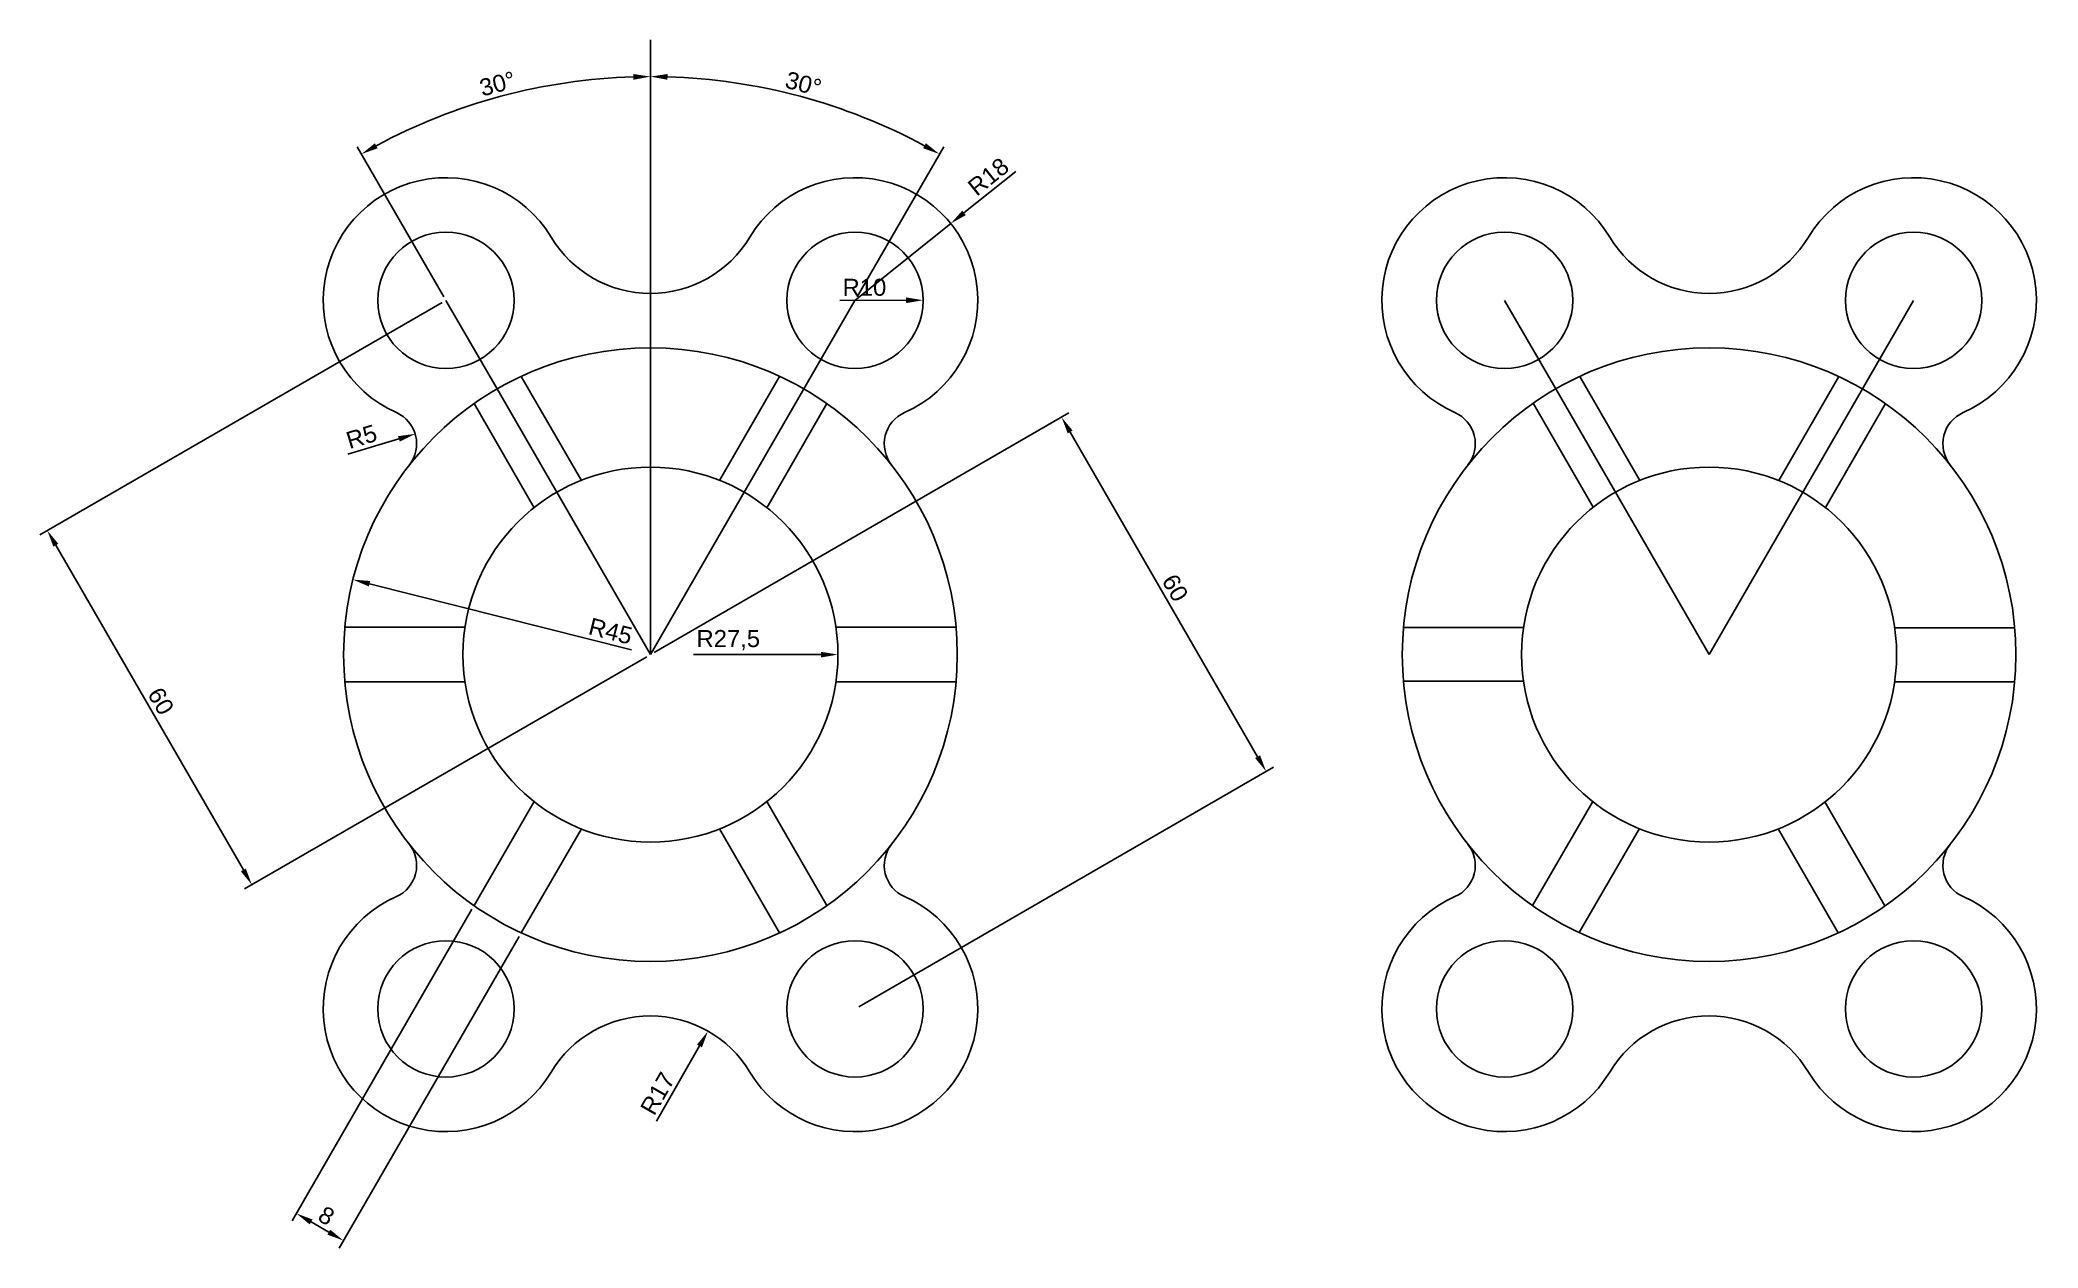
# Model space of a CAD drawing. Header units: millimetres. Extents: x 3163 to 3456, y 1757 to 1934.
import ezdxf

# ---------------------------------------------------------------- set-up
doc = ezdxf.new("R2010")
doc.units = ezdxf.units.MM
doc.styles.get("Standard").update_dxf_attribs({"font": 'arial.ttf'})
doc.dimstyles.new('ISO-25', dxfattribs={"dimtxt": 2.5, "dimasz": 2.5, "dimexe": 1.25, "dimexo": 0.625, "dimtad": 1, "dimtxsty": 'Standard', "dimcen": 2.5, "dimadec": 0, "dimazin": 0, "dimtfac": 1, "dimtmove": 0, "dimatfit": 3, "dimfxl": 1, "dimarcsym": 0})

# ---------------------------------------------------------------- blocks, each defined once
blk = doc.blocks.new('*U6')
for p, q in [((7.83, -5.66), (-0.98, 9.6)), ((0.98, -9.6), (-7.83, 5.65))]:
    blk.add_line(p, q)
blk = doc.blocks.new('*U8')
at = {"color": 0, "linetype": 'ByBlock', "lineweight": -2, "transparency": 16777216}
blk.add_blockref('*U6', (3234.87, 1875.02), dxfattribs=at)
for p, rotation in [((3270.89, 1874.98), 300.0000000000001), ((3216.81, 1843.85), 59.99999999999999), ((3288.86, 1843.76), 240), ((3234.78, 1812.63), 120), ((3270.8, 1812.59), 180)]:
    blk.add_blockref('*U6', p, dxfattribs=dict(at, rotation=rotation))
blk = doc.blocks.new('*D9')
at = {"color": 0, "lineweight": -2, "transparency": 16777216}
blk.add_line((3222.52, 1896.31), (3209.82, 1918.31), dxfattribs=at)
blk.add_arc((3252.83, 1843.81), 84.78, 91.6896, 118.3104, dxfattribs=at)
at = {"color": 0, "transparency": 16777216}
for points in [[(3250.33, 1928.97), (3250.34, 1928.13), (3252.83, 1928.59)], [(3212.83, 1918.08), (3212.42, 1918.81), (3210.44, 1917.23)]]:
    blk.add_solid(points, dxfattribs=at)
at = {"layer": 'Defpoints', "color": 0, "transparency": 16777216}
for p in [(3252.83, 1933.97), (3238.11, 1927.3), (3222.83, 1895.77), (3230.33, 1882.78), (3252.83, 1843.81)]:
    blk.add_point(p, dxfattribs=at)
at = {"color": 0, "transparency": 16777216, "insert": (3230.4, 1927.53), "char_height": 2.5, "attachment_point": 5, "rotation": 15}
blk.add_mtext('30°', dxfattribs=at)
blk = doc.blocks.new('*D10')
at = {"color": 0, "lineweight": -2, "transparency": 16777216}
blk.add_line((3283.15, 1896.31), (3295.85, 1918.31), dxfattribs=at)
blk.add_arc((3252.83, 1843.81), 84.78, 61.6896, 88.3104, dxfattribs=at)
at = {"color": 0, "transparency": 16777216}
for points in [[(3255.33, 1928.13), (3255.34, 1928.97), (3252.83, 1928.59)], [(3293.24, 1918.81), (3292.84, 1918.08), (3295.22, 1917.23)]]:
    blk.add_solid(points, dxfattribs=at)
at = {"layer": 'Defpoints', "color": 0, "transparency": 16777216}
for p in [(3252.83, 1933.97), (3281.83, 1923.47), (3282.83, 1895.77), (3252.83, 1843.81), (3252.83, 1843.81)]:
    blk.add_point(p, dxfattribs=at)
at = {"color": 0, "transparency": 16777216, "insert": (3275.27, 1927.53), "char_height": 2.5, "attachment_point": 5, "rotation": 345}
blk.add_mtext('30°', dxfattribs=at)
blk = doc.blocks.new('*D12')
at = {"color": 0, "lineweight": -2, "transparency": 16777216}
blk.add_line((3208.47, 1873.19), (3215.93, 1875.45), dxfattribs=at)
at = {"color": 0, "transparency": 16777216}
blk.add_solid([(3215.81, 1875.85), (3216.06, 1875.06), (3218.33, 1876.18)], dxfattribs=at)
at = {"layer": 'Defpoints', "color": 0, "transparency": 16777216}
for p in [(3218.33, 1876.18), (3213.54, 1874.73)]:
    blk.add_point(p, dxfattribs=at)
at = {"color": 0, "transparency": 16777216, "insert": (3210.46, 1875.77), "char_height": 2.5, "attachment_point": 5, "rotation": 16.9017}
blk.add_mtext('R5', dxfattribs=at)
blk = doc.blocks.new('*D13')
at = {"color": 0, "lineweight": -2, "transparency": 16777216}
for p, q in [((3222.29, 1895.45), (3163.29, 1861.39)), ((3165.62, 1859.85), (3193.12, 1812.22)), ((3252.29, 1843.49), (3193.29, 1809.43))]:
    blk.add_line(p, q, dxfattribs=at)
at = {"color": 0, "transparency": 16777216}
for points in [[(3165.98, 1860.06), (3165.26, 1859.64), (3164.37, 1862.01)], [(3193.48, 1812.43), (3192.76, 1812.01), (3194.37, 1810.05)]]:
    blk.add_solid(points, dxfattribs=at)
at = {"layer": 'Defpoints', "color": 0, "transparency": 16777216}
for p in [(3222.83, 1895.77), (3252.83, 1843.81), (3194.37, 1810.05)]:
    blk.add_point(p, dxfattribs=at)
at = {"color": 0, "transparency": 16777216, "insert": (3181.02, 1836.98), "char_height": 2.5, "attachment_point": 5, "rotation": 300}
blk.add_mtext('60', dxfattribs=at)
blk = doc.blocks.new('*D14')
at = {"color": 0, "lineweight": -2, "transparency": 16777216}
for p, q in [((3253.38, 1844.12), (3314.22, 1879.25)), ((3314.39, 1876.46), (3341.89, 1828.83)), ((3283.38, 1792.16), (3344.22, 1827.29))]:
    blk.add_line(p, q, dxfattribs=at)
at = {"color": 0, "transparency": 16777216}
for points in [[(3314.75, 1876.67), (3314.03, 1876.25), (3313.14, 1878.62)], [(3342.25, 1829.03), (3341.53, 1828.62), (3343.14, 1826.66)]]:
    blk.add_solid(points, dxfattribs=at)
at = {"layer": 'Defpoints', "color": 0, "transparency": 16777216}
for p in [(3252.83, 1843.81), (3343.14, 1826.66), (3282.83, 1791.84)]:
    blk.add_point(p, dxfattribs=at)
at = {"color": 0, "transparency": 16777216, "insert": (3329.79, 1853.59), "char_height": 2.5, "attachment_point": 5, "rotation": 300}
blk.add_mtext('60', dxfattribs=at)
blk = doc.blocks.new('*D15')
at = {"color": 0, "lineweight": -2, "transparency": 16777216}
blk.add_line((3259.17, 1843.81), (3277.83, 1843.81), dxfattribs=at)
at = {"color": 0, "transparency": 16777216}
blk.add_solid([(3277.83, 1844.22), (3277.83, 1843.39), (3280.33, 1843.81)], dxfattribs=at)
at = {"layer": 'Defpoints', "color": 0, "transparency": 16777216}
for p in [(3252.83, 1843.81), (3280.33, 1843.81)]:
    blk.add_point(p, dxfattribs=at)
at = {"color": 0, "transparency": 16777216, "insert": (3264.25, 1845.93), "char_height": 2.5, "attachment_point": 5}
blk.add_mtext('R27,5', dxfattribs=at)
blk = doc.blocks.new('*D16')
at = {"color": 0, "lineweight": -2, "transparency": 16777216}
blk.add_line((3250.03, 1844.51), (3211.62, 1854.2), dxfattribs=at)
at = {"color": 0, "transparency": 16777216}
blk.add_solid([(3211.73, 1854.6), (3211.52, 1853.8), (3209.2, 1854.81)], dxfattribs=at)
at = {"layer": 'Defpoints', "color": 0, "transparency": 16777216}
for p in [(3209.2, 1854.81), (3252.83, 1843.81)]:
    blk.add_point(p, dxfattribs=at)
at = {"color": 0, "transparency": 16777216, "insert": (3246.98, 1847.24), "char_height": 2.5, "attachment_point": 5, "rotation": 345.8439}
blk.add_mtext('R45', dxfattribs=at)
blk = doc.blocks.new('*D17')
at = {"color": 0, "lineweight": -2, "transparency": 16777216}
blk.add_line((3253.72, 1775.37), (3260.03, 1786.4), dxfattribs=at)
at = {"color": 0, "transparency": 16777216}
blk.add_solid([(3259.67, 1786.61), (3260.39, 1786.2), (3261.27, 1788.57)], dxfattribs=at)
at = {"layer": 'Defpoints', "color": 0, "transparency": 16777216}
for p in [(3261.27, 1788.57), (3252.83, 1773.82)]:
    blk.add_point(p, dxfattribs=at)
at = {"color": 0, "transparency": 16777216, "insert": (3253.88, 1779.44), "char_height": 2.5, "attachment_point": 5, "rotation": 60.2476}
blk.add_mtext('R17', dxfattribs=at)
blk = doc.blocks.new('*U19')
for p, q in [((7.87, -5.63), (-0.94, 9.63)), ((0.94, -9.63), (-7.87, 5.63))]:
    blk.add_line(p, q)
blk = doc.blocks.new('*U20')
at = {"color": 0, "linetype": 'ByBlock', "lineweight": -2, "transparency": 16777216}
blk.add_blockref('*U19', (3234.83, 1874.99), dxfattribs=at)
for p, rotation in [((3270.84, 1874.99), 299.9999999999999), ((3216.82, 1843.81), 59.99999999999993), ((3288.85, 1843.81), 239.9999999999999), ((3234.83, 1812.62), 120), ((3270.84, 1812.62), 180)]:
    blk.add_blockref('*U19', p, dxfattribs=dict(at, rotation=rotation))
blk = doc.blocks.new('*D21')
at = {"color": 0, "lineweight": -2, "transparency": 16777216}
for p, q in [((3226.65, 1806.45), (3200.27, 1760.76)), ((3233.57, 1802.45), (3207.2, 1756.76)), ((3203.06, 1760.59), (3205.66, 1759.09))]:
    blk.add_line(p, q, dxfattribs=at)
at = {"color": 0, "transparency": 16777216}
for points in [[(3203.27, 1760.95), (3202.85, 1760.23), (3200.89, 1761.84)], [(3205.87, 1759.45), (3205.45, 1758.73), (3207.82, 1757.84)]]:
    blk.add_solid(points, dxfattribs=at)
at = {"layer": 'Defpoints', "color": 0, "transparency": 16777216}
for p in [(3226.96, 1806.99), (3233.89, 1802.99), (3207.82, 1757.84)]:
    blk.add_point(p, dxfattribs=at)
at = {"color": 0, "transparency": 16777216, "insert": (3205.31, 1761.49), "char_height": 2.5, "attachment_point": 5, "rotation": 330}
blk.add_mtext('8', dxfattribs=at)
blk = doc.blocks.new('*D23')
at = {"color": 0, "lineweight": -2, "transparency": 16777216}
blk.add_line((3280.62, 1895.76), (3290.33, 1895.79), dxfattribs=at)
at = {"color": 0, "transparency": 16777216}
blk.add_solid([(3290.33, 1896.2), (3290.34, 1895.37), (3292.83, 1895.79)], dxfattribs=at)
at = {"layer": 'Defpoints', "color": 0, "transparency": 16777216}
for p in [(3282.83, 1895.77), (3292.83, 1895.79)]:
    blk.add_point(p, dxfattribs=at)
at = {"color": 0, "transparency": 16777216, "insert": (3284.22, 1897.67), "char_height": 2.5, "attachment_point": 5, "rotation": 0.1472}
blk.add_mtext('R10', dxfattribs=at)
blk = doc.blocks.new('*D24')
at = {"color": 0, "lineweight": -2, "transparency": 16777216}
for p, q in [((3306.41, 1914.69), (3298.82, 1908.6)), ((3282.83, 1895.77), (3296.87, 1907.03))]:
    blk.add_line(p, q, dxfattribs=at)
at = {"color": 0, "transparency": 16777216}
blk.add_solid([(3298.56, 1908.92), (3299.08, 1908.27), (3296.87, 1907.03)], dxfattribs=at)
at = {"layer": 'Defpoints', "color": 0, "transparency": 16777216}
for p in [(3296.87, 1907.03), (3282.83, 1895.77)]:
    blk.add_point(p, dxfattribs=at)
at = {"color": 0, "transparency": 16777216, "insert": (3302.4, 1913.91), "char_height": 2.5, "attachment_point": 5, "rotation": 38.7551}
blk.add_mtext('R18', dxfattribs=at)

msp = doc.modelspace()

# ---------------------------------------------------------------- linework, layer by layer
for p, q in [((3252.834, 1843.805), (3252.834, 1933.966)), ((3230.334, 1882.776), (3222.834, 1895.767)), ((3252.834, 1843.805), (3282.834, 1895.767)), ((3385.605, 1882.776), (3378.105, 1895.767)), ((3408.105, 1843.805), (3438.105, 1895.767)), ((3252.834, 1843.805), (3230.334, 1882.776)), ((3408.105, 1843.805), (3385.605, 1882.776))]:
    msp.add_line(p, q)
for centre, radius in [((3222.834, 1895.767), 10), ((3282.834, 1895.767), 10), ((3378.105, 1895.767), 10), ((3438.105, 1895.767), 10), ((3252.834, 1843.805), 45), ((3408.105, 1843.805), 45), ((3252.834, 1843.805), 27.5), ((3408.105, 1843.805), 27.5), ((3222.834, 1791.844), 10), ((3282.834, 1791.844), 10), ((3378.105, 1791.844), 10), ((3438.105, 1791.844), 10)]:
    msp.add_circle(centre, radius)
for centre, radius, start, end in [((3222.834, 1895.767), 18, 31.00272, 246.17244), ((3282.834, 1895.767), 18, 293.82756, 148.99728), ((3378.105, 1895.767), 18, 31.00272, 246.17244), ((3438.105, 1895.767), 18, 293.82756, 148.99728), ((3252.834, 1913.794), 17, 211.00272, 328.99728), ((3408.105, 1913.794), 17, 211.00272, 328.99728), ((3213.542, 1874.727), 5, 321.79781, 66.17244), ((3292.126, 1874.727), 5, 113.82756, 218.20219), ((3368.814, 1874.727), 5, 321.79781, 66.17244), ((3447.397, 1874.727), 5, 113.82756, 218.20219), ((3213.542, 1812.883), 5, 293.82756, 38.20219), ((3292.126, 1812.883), 5, 141.79781, 246.17244), ((3368.814, 1812.883), 5, 293.82756, 38.20219), ((3447.397, 1812.883), 5, 141.79781, 246.17244), ((3222.834, 1791.844), 18, 113.82756, 328.99728), ((3282.834, 1791.844), 18, 211.00272, 66.17244), ((3378.105, 1791.844), 18, 113.82756, 328.99728), ((3438.105, 1791.844), 18, 211.00272, 66.17244), ((3252.834, 1773.816), 17, 31.00272, 148.99728), ((3408.105, 1773.816), 17, 31.00272, 148.99728)]:
    msp.add_arc(centre, radius, start, end)

# ---------------------------------------------------------------- block references
at = {"color": 114, "true_color": 0x139b48}
msp.add_blockref('*U20', (0, 0), dxfattribs=at)
msp.add_blockref('*U8', (155.271, 0))

# ---------------------------------------------------------------- dimensions: what is measured, and where the dimension line sits
for base, line1, line2, picture, middle in [((3238.112, 1927.298), ((3252.834, 1843.805), (3252.834, 1933.966)), ((3230.334, 1882.776), (3222.834, 1895.767)), '*D9', (3230.399, 1927.535)), ((3281.831, 1923.473), ((3252.834, 1843.805), (3282.834, 1895.767)), ((3252.834, 1843.805), (3252.834, 1933.966)), '*D10', (3275.269, 1927.535))]:
    dim = msp.add_angular_dim_2l(base=base, line1=line1, line2=line2, dimstyle='ISO-25', dxfattribs=at)
    dim.commit()
    dim.dimension.update_dxf_attribs({"geometry": picture, "text_midpoint": middle})
dim = msp.add_radius_dim(center=(3282.834, 1895.767), mpoint=(3296.871, 1907.035), dimstyle='ISO-25', dxfattribs=at)
dim.commit()
dim.dimension.update_dxf_attribs({"geometry": '*D24', "text_midpoint": (3302.399, 1913.91)})
for center, mpoint, picture, middle in [((3282.834, 1895.767), (3292.834, 1895.792), '*D23', (3284.227, 1895.77)), ((3213.542, 1874.727), (3218.327, 1876.181), '*D12', (3211.007, 1873.957)), ((3252.834, 1843.805), (3209.201, 1854.811), '*D16', (3246.518, 1845.398)), ((3252.834, 1843.805), (3280.334, 1843.805), '*D15', (3264.25, 1843.805)), ((3252.834, 1773.816), (3261.27, 1788.575), '*D17', (3255.515, 1778.506))]:
    dim = msp.add_radius_dim(center=center, mpoint=mpoint, dimstyle='ISO-25', dxfattribs=at)
    dim.commit()
    dim.dimension.update_dxf_attribs({"geometry": picture, "text_midpoint": middle, "dimtype": 164})
for p1, p2, distance, picture, middle in [((3222.834, 1895.767), (3252.834, 1843.805), -67.505, '*D13', (3181.02, 1836.984)), ((3252.834, 1843.805), (3282.834, 1791.844), 69.634, '*D14', (3329.786, 1853.592)), ((3226.959, 1806.988), (3233.887, 1802.988), -52.13, '*D21', (3205.309, 1761.489))]:
    dim = msp.add_aligned_dim(p1=p1, p2=p2, distance=distance, dimstyle='ISO-25', dxfattribs=at)
    dim.commit()
    dim.dimension.update_dxf_attribs({"geometry": picture, "text_midpoint": middle})

doc.saveas('drawing.dxf')
